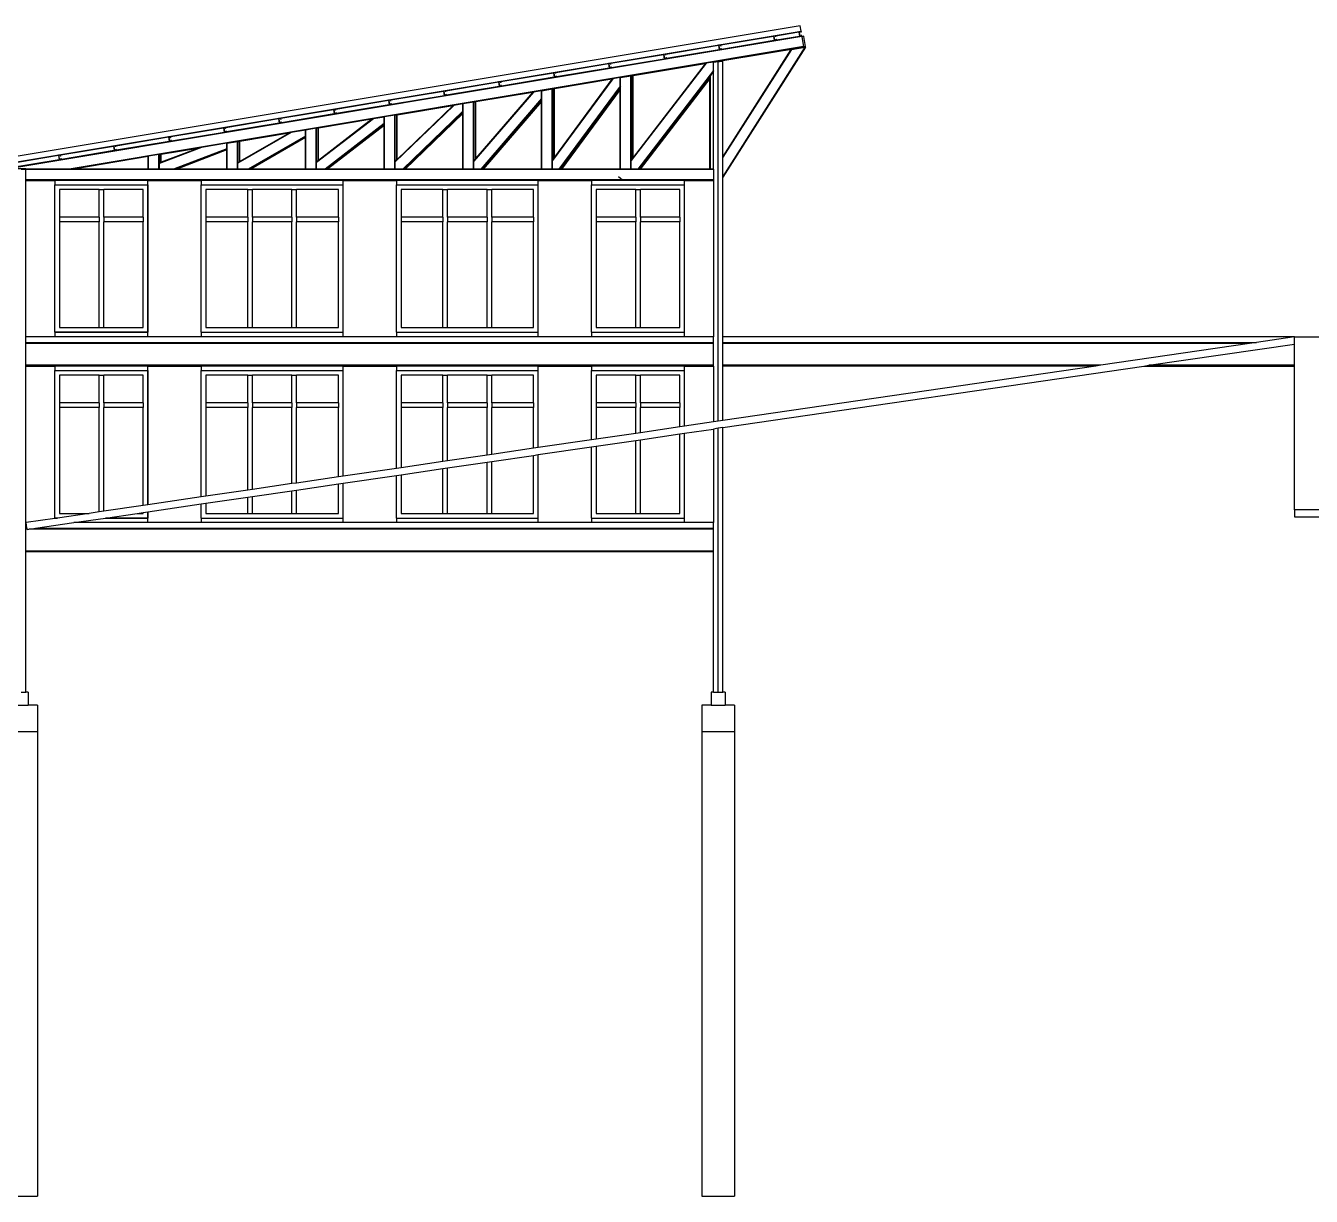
# Model space of a CAD drawing. Extents: x -44.9 to 40.7, y -13.4 to 11.8.
# Drawn here: x -24.52 to 3.14, y -13.37 to 11.82 of the extents above; entities that cross this region are included whole.
import ezdxf

# ---------------------------------------------------------------- set-up
doc = ezdxf.new("R2010")
doc.units = 0
doc.layers.get('0').update_dxf_attribs({"linetype": 'CONTINUOUS'})
doc.layers.add('SECTIONCUTEDGES', color=7, linetype='CONTINUOUS')

msp = doc.modelspace()

# ---------------------------------------------------------------- linework, layer by layer
for p, q in [((-7.857, 11.822), (-25.079, 8.951)), ((-25.059, 8.833), (-7.837, 11.703)), ((-8.38, 11.607), (-7.885, 11.689)), ((-7.836, 11.697), (-7.885, 11.689)), ((-7.885, 11.689), (-7.869, 11.591)), ((-7.84, 11.692), (-7.88, 11.685)), ((-7.88, 11.685), (-7.865, 11.596)), ((-7.837, 11.703), (-7.857, 11.822)), ((-7.837, 11.672), (-7.84, 11.692)), ((-7.837, 11.703), (-7.836, 11.697)), ((-7.832, 11.673), (-7.837, 11.672)), ((-7.832, 11.673), (-7.836, 11.697)), ((-7.829, 11.623), (-7.824, 11.624)), ((-7.825, 11.603), (-7.829, 11.623)), ((-7.82, 11.599), (-7.824, 11.624)), ((-7.818, 11.589), (-24.925, 8.738)), ((-7.782, 11.372), (-23.584, 8.738)), ((-10.748, 11.212), (-9.613, 11.401)), ((-9.564, 11.409), (-9.613, 11.401)), ((-9.613, 11.401), (-9.597, 11.303)), ((-9.568, 11.404), (-9.608, 11.397)), ((-9.608, 11.397), (-9.593, 11.308)), ((-9.565, 11.384), (-9.568, 11.404)), ((-9.56, 11.385), (-9.565, 11.384)), ((-9.564, 11.409), (-8.43, 11.599)), ((-9.56, 11.385), (-9.564, 11.409)), ((-8.413, 11.5), (-9.548, 11.311)), ((-7.78, 11.362), (-9.519, 11.072)), ((-7.74, 11.362), (-9.518, 11.066)), ((-7.74, 11.362), (-9.518, 8.561)), ((-7.753, 11.36), (-9.518, 8.579)), ((-8.38, 11.607), (-8.43, 11.599)), ((-8.43, 11.599), (-8.413, 11.5)), ((-8.385, 11.601), (-8.424, 11.594)), ((-8.424, 11.594), (-8.409, 11.506)), ((-8.413, 11.5), (-8.364, 11.508)), ((-8.409, 11.506), (-8.37, 11.512)), ((-8.381, 11.581), (-8.385, 11.601)), ((-8.376, 11.582), (-8.381, 11.581)), ((-8.376, 11.582), (-8.38, 11.607)), ((-8.373, 11.532), (-8.368, 11.533)), ((-8.37, 11.512), (-8.373, 11.532)), ((-8.364, 11.508), (-8.368, 11.533)), ((-7.869, 11.591), (-8.364, 11.508)), ((-8.045, 11.311), (-7.753, 11.36)), ((-7.869, 11.591), (-7.82, 11.599)), ((-7.865, 11.596), (-7.825, 11.603)), ((-7.819, 11.592), (-7.82, 11.599)), ((-7.78, 11.599), (-7.819, 11.592)), ((-7.819, 11.592), (-7.818, 11.589)), ((-7.818, 11.589), (-7.817, 11.583)), ((-7.778, 11.589), (-7.817, 11.583)), ((-7.817, 11.583), (-7.782, 11.372)), ((-7.781, 11.365), (-7.782, 11.372)), ((-7.742, 11.372), (-7.781, 11.365)), ((-7.78, 11.362), (-7.781, 11.365)), ((-7.778, 11.589), (-7.78, 11.599)), ((-7.742, 11.372), (-7.778, 11.589)), ((-7.753, 11.36), (-7.74, 11.362)), ((-7.74, 11.362), (-7.742, 11.372)), ((-7.74, 11.362), (-7.74, 11.362)), ((-7.74, 11.362), (-7.74, 11.362)), ((-7.74, 11.362), (-7.74, 11.362)), ((-7.74, 11.362), (-7.74, 11.362)), ((-7.74, 11.362), (-7.74, 11.362)), ((-7.74, 11.362), (-7.74, 11.362)), ((-7.74, 11.362), (-7.74, 11.362)), ((-7.74, 11.362), (-7.74, 11.362)), ((-7.74, 11.362), (-7.74, 11.362)), ((-7.74, 11.362), (-7.74, 11.362)), ((-7.74, 11.362), (-7.74, 11.362)), ((-7.74, 11.362), (-7.74, 11.362)), ((-11.931, 11.015), (-10.797, 11.204)), ((-10.781, 11.105), (-11.915, 10.916)), ((-10.748, 11.212), (-10.797, 11.204)), ((-10.797, 11.204), (-10.781, 11.105)), ((-10.752, 11.206), (-10.791, 11.2)), ((-10.791, 11.2), (-10.777, 11.111)), ((-10.781, 11.105), (-10.731, 11.114)), ((-10.777, 11.111), (-10.737, 11.118)), ((-10.749, 11.187), (-10.752, 11.206)), ((-10.744, 11.188), (-10.749, 11.187)), ((-10.744, 11.188), (-10.748, 11.212)), ((-10.74, 11.137), (-10.735, 11.138)), ((-10.737, 11.118), (-10.74, 11.137)), ((-10.731, 11.114), (-10.735, 11.138)), ((-9.597, 11.303), (-10.731, 11.114)), ((-9.719, 11.039), (-9.519, 11.072)), ((-9.597, 11.303), (-9.548, 11.311)), ((-9.593, 11.308), (-9.553, 11.315)), ((-9.557, 11.335), (-9.552, 11.336)), ((-9.553, 11.315), (-9.557, 11.335)), ((-9.548, 11.311), (-9.552, 11.336)), ((-9.518, 11.066), (-9.519, 11.072)), ((-8.045, 11.311), (-9.518, 8.99)), ((-8.058, 11.309), (-9.518, 9.009)), ((-9.518, 11.062), (-9.518, 11.066)), ((-8.058, 11.309), (-8.045, 11.311)), ((-14.299, 10.62), (-13.164, 10.809)), ((-13.115, 10.818), (-13.164, 10.809)), ((-13.164, 10.809), (-13.148, 10.711)), ((-13.119, 10.812), (-13.159, 10.805)), ((-13.159, 10.805), (-13.144, 10.717)), ((-13.116, 10.792), (-13.119, 10.812)), ((-13.111, 10.793), (-13.116, 10.792)), ((-13.115, 10.818), (-11.981, 11.007)), ((-13.111, 10.793), (-13.115, 10.818)), ((-11.964, 10.908), (-13.099, 10.719)), ((-11.931, 11.015), (-11.981, 11.007)), ((-11.981, 11.007), (-11.964, 10.908)), ((-11.936, 11.009), (-11.975, 11.003)), ((-11.975, 11.003), (-11.96, 10.914)), ((-11.964, 10.908), (-11.915, 10.916)), ((-11.96, 10.914), (-11.921, 10.92)), ((-11.932, 10.989), (-11.936, 11.009)), ((-11.927, 10.99), (-11.932, 10.989)), ((-11.927, 10.99), (-11.931, 11.015)), ((-11.924, 10.94), (-11.919, 10.941)), ((-11.921, 10.92), (-11.924, 10.94)), ((-11.915, 10.916), (-11.919, 10.941)), ((-9.879, 11.012), (-11.49, 8.919)), ((-9.893, 11.01), (-11.49, 10.744)), ((-9.899, 11.002), (-11.45, 8.987)), ((-9.899, 11.002), (-11.45, 10.744)), ((-9.718, 10.86), (-11.351, 8.738)), ((-9.893, 11.01), (-9.899, 11.002)), ((-9.879, 11.012), (-9.893, 11.01)), ((-9.719, 11.039), (-9.879, 11.012)), ((-9.718, 10.844), (-9.788, 10.753)), ((-9.718, 11.029), (-9.719, 11.039)), ((-9.618, 11.046), (-9.718, 11.029)), ((-9.718, 10.86), (-9.718, 11.029)), ((-9.718, 10.844), (-9.718, 10.86)), ((-9.718, 8.738), (-9.718, 10.844)), ((-9.618, 11.046), (-9.558, 11.056)), ((-9.618, 3.309), (-9.618, 11.046)), ((-9.558, 11.056), (-9.518, 11.062)), ((-9.558, 11.056), (-9.558, 11.056)), ((-9.518, 9.009), (-9.518, 11.062)), ((-9.518, 11.062), (-9.518, 11.062)), ((-15.482, 10.423), (-14.348, 10.612)), ((-14.332, 10.514), (-15.466, 10.324)), ((-14.299, 10.62), (-14.348, 10.612)), ((-14.348, 10.612), (-14.332, 10.514)), ((-14.303, 10.615), (-14.342, 10.608)), ((-14.342, 10.608), (-14.328, 10.519)), ((-14.332, 10.514), (-14.282, 10.522)), ((-14.328, 10.519), (-14.288, 10.526)), ((-14.3, 10.595), (-14.303, 10.615)), ((-14.295, 10.596), (-14.3, 10.595)), ((-14.295, 10.596), (-14.299, 10.62)), ((-14.291, 10.546), (-14.286, 10.546)), ((-14.288, 10.526), (-14.291, 10.546)), ((-14.282, 10.522), (-14.286, 10.546)), ((-13.148, 10.711), (-14.282, 10.522)), ((-11.887, 10.678), (-13.183, 8.923)), ((-11.901, 10.675), (-13.183, 10.462)), ((-13.148, 10.711), (-13.099, 10.719)), ((-13.144, 10.717), (-13.104, 10.723)), ((-11.906, 10.668), (-13.143, 8.994)), ((-11.906, 10.668), (-13.143, 10.462)), ((-13.108, 10.743), (-13.103, 10.744)), ((-13.104, 10.723), (-13.108, 10.743)), ((-13.099, 10.719), (-13.103, 10.744)), ((-11.73, 10.518), (-13.046, 8.738)), ((-11.901, 10.675), (-11.906, 10.668)), ((-11.887, 10.678), (-11.901, 10.675)), ((-11.73, 10.704), (-11.887, 10.678)), ((-11.73, 10.704), (-11.721, 10.705)), ((-11.73, 10.518), (-11.73, 10.704)), ((-11.73, 10.518), (-11.723, 10.512)), ((-11.73, 10.502), (-11.73, 10.518)), ((-11.723, 10.512), (-11.73, 10.502)), ((-11.721, 10.705), (-11.5, 10.742)), ((-11.721, 8.738), (-11.721, 10.705)), ((-11.5, 10.742), (-11.49, 10.744)), ((-11.5, 8.738), (-11.5, 10.742)), ((-11.49, 10.737), (-11.49, 10.744)), ((-11.49, 10.737), (-11.46, 10.742)), ((-11.49, 8.935), (-11.49, 10.737)), ((-11.46, 10.742), (-11.45, 10.744)), ((-11.46, 8.974), (-11.46, 10.742)), ((-11.45, 8.987), (-11.45, 10.744)), ((-9.798, 10.74), (-11.339, 8.738)), ((-9.798, 10.704), (-11.311, 8.738)), ((-9.798, 10.688), (-11.299, 8.738)), ((-9.788, 10.753), (-9.798, 10.74)), ((-9.798, 10.704), (-9.798, 10.74)), ((-9.798, 10.688), (-9.798, 10.704)), ((-9.798, 8.738), (-9.798, 10.688)), ((-9.788, 8.738), (-9.788, 10.753)), ((-16.666, 10.226), (-15.532, 10.415)), ((-15.515, 10.316), (-16.65, 10.127)), ((-15.482, 10.423), (-15.532, 10.415)), ((-15.532, 10.415), (-15.515, 10.316)), ((-15.487, 10.417), (-15.526, 10.411)), ((-15.526, 10.411), (-15.511, 10.322)), ((-15.515, 10.316), (-15.466, 10.324)), ((-15.511, 10.322), (-15.472, 10.329)), ((-15.483, 10.398), (-15.487, 10.417)), ((-15.478, 10.398), (-15.483, 10.398)), ((-15.478, 10.398), (-15.482, 10.423)), ((-15.475, 10.348), (-15.47, 10.349)), ((-15.472, 10.329), (-15.475, 10.348)), ((-15.466, 10.324), (-15.47, 10.349)), ((-13.593, 10.393), (-14.875, 8.907)), ((-13.608, 10.391), (-14.875, 10.18)), ((-13.615, 10.383), (-14.835, 8.968)), ((-13.615, 10.383), (-14.835, 10.18)), ((-13.423, 10.253), (-14.73, 8.738)), ((-13.423, 10.238), (-14.717, 8.738)), ((-13.608, 10.391), (-13.615, 10.383)), ((-13.593, 10.393), (-13.608, 10.391)), ((-13.423, 10.422), (-13.593, 10.393)), ((-13.423, 10.422), (-13.413, 10.423)), ((-13.423, 10.253), (-13.423, 10.422)), ((-13.423, 10.238), (-13.423, 10.253)), ((-13.423, 10.207), (-13.423, 10.238)), ((-13.413, 10.423), (-13.193, 10.46)), ((-13.413, 8.738), (-13.413, 10.423)), ((-13.193, 10.46), (-13.183, 10.462)), ((-13.193, 8.738), (-13.193, 10.46)), ((-13.183, 10.455), (-13.183, 10.462)), ((-13.183, 10.455), (-13.153, 10.46)), ((-13.183, 8.94), (-13.183, 10.455)), ((-13.153, 10.46), (-13.143, 10.462)), ((-13.153, 8.981), (-13.153, 10.46)), ((-13.143, 8.994), (-13.143, 10.462)), ((-11.73, 10.502), (-13.034, 8.738)), ((-11.73, 10.464), (-13.006, 8.738)), ((-11.73, 10.448), (-12.994, 8.738)), ((-11.73, 10.464), (-11.73, 10.502)), ((-11.73, 10.448), (-11.73, 10.464)), ((-11.73, 8.738), (-11.73, 10.448)), ((-19.033, 9.831), (-17.899, 10.02)), ((-17.85, 10.029), (-17.899, 10.02)), ((-17.899, 10.02), (-17.883, 9.922)), ((-17.854, 10.023), (-17.893, 10.016)), ((-17.893, 10.016), (-17.879, 9.927)), ((-17.851, 10.003), (-17.854, 10.023)), ((-17.846, 10.004), (-17.851, 10.003)), ((-17.85, 10.029), (-16.715, 10.218)), ((-17.846, 10.004), (-17.85, 10.029)), ((-16.699, 10.119), (-17.833, 9.93)), ((-16.666, 10.226), (-16.715, 10.218)), ((-16.715, 10.218), (-16.699, 10.119)), ((-16.67, 10.22), (-16.71, 10.213)), ((-16.71, 10.213), (-16.695, 10.125)), ((-16.699, 10.119), (-16.65, 10.127)), ((-16.695, 10.125), (-16.655, 10.131)), ((-16.667, 10.2), (-16.67, 10.22)), ((-16.662, 10.201), (-16.667, 10.2)), ((-16.662, 10.201), (-16.666, 10.226)), ((-16.659, 10.151), (-16.654, 10.152)), ((-16.655, 10.131), (-16.659, 10.151)), ((-16.65, 10.127), (-16.654, 10.152)), ((-15.307, 10.108), (-16.568, 8.891)), ((-15.324, 10.105), (-16.568, 9.897)), ((-15.333, 10.097), (-16.528, 8.943)), ((-15.333, 10.097), (-16.528, 9.897)), ((-15.115, 9.986), (-16.409, 8.738)), ((-15.115, 9.973), (-16.395, 8.738)), ((-15.324, 10.105), (-15.333, 10.097)), ((-15.307, 10.108), (-15.324, 10.105)), ((-15.115, 10.14), (-15.307, 10.108)), ((-15.106, 10.141), (-15.115, 10.14)), ((-15.115, 9.986), (-15.115, 10.14)), ((-15.115, 9.973), (-15.115, 9.986)), ((-15.115, 9.948), (-15.115, 9.973)), ((-14.885, 10.178), (-15.106, 10.141)), ((-15.106, 8.738), (-15.106, 10.141)), ((-14.875, 10.18), (-14.885, 10.178)), ((-14.885, 8.738), (-14.885, 10.178)), ((-14.875, 10.173), (-14.875, 10.18)), ((-14.845, 10.178), (-14.875, 10.173)), ((-14.875, 8.922), (-14.875, 10.173)), ((-14.835, 10.18), (-14.845, 10.178)), ((-14.845, 8.957), (-14.845, 10.178)), ((-14.835, 8.968), (-14.835, 10.18)), ((-13.423, 10.207), (-14.69, 8.738)), ((-13.423, 10.192), (-14.677, 8.738)), ((-13.423, 10.192), (-13.423, 10.207)), ((-13.423, 8.738), (-13.423, 10.192)), ((-20.217, 9.634), (-19.083, 9.823)), ((-19.066, 9.724), (-20.201, 9.535)), ((-19.033, 9.831), (-19.083, 9.823)), ((-19.083, 9.823), (-19.066, 9.724)), ((-19.038, 9.826), (-19.077, 9.819)), ((-19.077, 9.819), (-19.062, 9.73)), ((-19.066, 9.724), (-19.017, 9.733)), ((-19.062, 9.73), (-19.023, 9.737)), ((-19.034, 9.806), (-19.038, 9.826)), ((-19.029, 9.807), (-19.034, 9.806)), ((-19.029, 9.807), (-19.033, 9.831)), ((-19.026, 9.756), (-19.021, 9.757)), ((-19.023, 9.737), (-19.026, 9.756)), ((-19.017, 9.733), (-19.021, 9.757)), ((-17.883, 9.922), (-19.017, 9.733)), ((-17.038, 9.819), (-18.26, 8.877)), ((-17.059, 9.816), (-18.26, 9.615)), ((-17.07, 9.807), (-18.22, 8.92)), ((-17.07, 9.807), (-18.22, 9.615)), ((-16.808, 9.718), (-18.08, 8.738)), ((-16.808, 9.706), (-18.064, 8.738)), ((-16.808, 9.688), (-18.04, 8.738)), ((-17.883, 9.922), (-17.833, 9.93)), ((-17.879, 9.927), (-17.839, 9.934)), ((-17.842, 9.954), (-17.837, 9.955)), ((-17.839, 9.934), (-17.842, 9.954)), ((-17.833, 9.93), (-17.837, 9.955)), ((-17.059, 9.816), (-17.07, 9.807)), ((-17.038, 9.819), (-17.059, 9.816)), ((-16.808, 9.857), (-17.038, 9.819)), ((-16.798, 9.859), (-16.808, 9.857)), ((-16.808, 9.718), (-16.808, 9.857)), ((-16.808, 9.706), (-16.808, 9.718)), ((-16.808, 9.688), (-16.808, 9.706)), ((-16.808, 9.675), (-16.808, 9.688)), ((-16.578, 9.896), (-16.798, 9.859)), ((-16.798, 8.738), (-16.798, 9.859)), ((-16.568, 9.897), (-16.578, 9.896)), ((-16.578, 8.738), (-16.578, 9.896)), ((-16.568, 9.891), (-16.568, 9.897)), ((-16.538, 9.896), (-16.568, 9.891)), ((-16.568, 8.905), (-16.568, 9.891)), ((-16.528, 9.897), (-16.538, 9.896)), ((-16.538, 8.934), (-16.538, 9.896)), ((-16.528, 8.943), (-16.528, 9.897)), ((-15.115, 9.948), (-16.369, 8.738)), ((-15.115, 9.934), (-16.355, 8.738)), ((-15.115, 9.934), (-15.115, 9.948)), ((-15.115, 8.738), (-15.115, 9.934)), ((-22.584, 9.239), (-21.45, 9.428)), ((-21.401, 9.437), (-21.45, 9.428)), ((-21.45, 9.428), (-21.434, 9.33)), ((-21.405, 9.431), (-21.444, 9.424)), ((-21.444, 9.424), (-21.43, 9.336)), ((-21.402, 9.411), (-21.405, 9.431)), ((-21.397, 9.412), (-21.402, 9.411)), ((-21.401, 9.437), (-20.266, 9.626)), ((-21.397, 9.412), (-21.401, 9.437)), ((-20.25, 9.527), (-21.384, 9.338)), ((-20.217, 9.634), (-20.266, 9.626)), ((-20.266, 9.626), (-20.25, 9.527)), ((-20.221, 9.628), (-20.261, 9.622)), ((-20.261, 9.622), (-20.246, 9.533)), ((-20.25, 9.527), (-20.201, 9.535)), ((-20.246, 9.533), (-20.206, 9.539)), ((-20.218, 9.609), (-20.221, 9.628)), ((-20.213, 9.609), (-20.218, 9.609)), ((-20.213, 9.609), (-20.217, 9.634)), ((-20.21, 9.559), (-20.205, 9.56)), ((-20.206, 9.539), (-20.21, 9.559)), ((-20.201, 9.535), (-20.205, 9.56)), ((-18.811, 9.524), (-19.953, 8.865)), ((-18.838, 9.519), (-19.953, 9.333)), ((-18.855, 9.51), (-19.913, 8.9)), ((-18.855, 9.51), (-19.913, 9.333)), ((-18.5, 9.448), (-19.732, 8.738)), ((-18.5, 9.437), (-19.713, 8.738)), ((-18.5, 9.425), (-19.692, 8.738)), ((-18.5, 9.414), (-19.673, 8.738)), ((-18.838, 9.519), (-18.855, 9.51)), ((-18.811, 9.524), (-18.838, 9.519)), ((-18.5, 9.575), (-18.811, 9.524)), ((-18.491, 9.577), (-18.5, 9.575)), ((-18.5, 9.448), (-18.5, 9.575)), ((-18.5, 9.437), (-18.5, 9.448)), ((-18.5, 9.425), (-18.5, 9.437)), ((-18.5, 9.414), (-18.5, 9.425)), ((-18.5, 8.738), (-18.5, 9.414)), ((-18.27, 9.614), (-18.491, 9.577)), ((-18.491, 8.738), (-18.491, 9.577)), ((-18.26, 9.615), (-18.27, 9.614)), ((-18.27, 8.738), (-18.27, 9.614)), ((-18.26, 9.609), (-18.26, 9.615)), ((-18.23, 9.614), (-18.26, 9.609)), ((-18.26, 8.89), (-18.26, 9.609)), ((-18.22, 9.615), (-18.23, 9.614)), ((-18.23, 8.913), (-18.23, 9.614)), ((-18.22, 8.92), (-18.22, 9.615)), ((-16.808, 9.675), (-18.024, 8.738)), ((-16.808, 8.738), (-16.808, 9.675)), ((-23.768, 9.042), (-22.634, 9.231)), ((-22.617, 9.133), (-23.752, 8.944)), ((-22.584, 9.239), (-22.634, 9.231)), ((-22.634, 9.231), (-22.617, 9.133)), ((-22.589, 9.234), (-22.628, 9.227)), ((-22.628, 9.227), (-22.613, 9.138)), ((-22.617, 9.133), (-22.568, 9.141)), ((-22.613, 9.138), (-22.574, 9.145)), ((-22.585, 9.214), (-22.589, 9.234)), ((-22.58, 9.215), (-22.585, 9.214)), ((-22.58, 9.215), (-22.584, 9.239)), ((-22.577, 9.165), (-22.572, 9.165)), ((-22.574, 9.145), (-22.577, 9.165)), ((-22.568, 9.141), (-22.572, 9.165)), ((-21.434, 9.33), (-22.568, 9.141)), ((-20.74, 9.202), (-21.645, 8.856)), ((-20.789, 9.194), (-21.645, 9.051)), ((-20.82, 9.182), (-21.605, 8.882)), ((-20.82, 9.182), (-21.605, 9.051)), ((-21.434, 9.33), (-21.384, 9.338)), ((-21.43, 9.336), (-21.39, 9.342)), ((-21.393, 9.362), (-21.388, 9.363)), ((-21.39, 9.342), (-21.393, 9.362)), ((-21.384, 9.338), (-21.388, 9.363)), ((-20.193, 9.175), (-21.337, 8.738)), ((-20.193, 9.165), (-21.309, 8.738)), ((-20.193, 9.16), (-21.297, 8.738)), ((-20.193, 9.15), (-21.269, 8.738)), ((-20.789, 9.194), (-20.82, 9.182)), ((-20.74, 9.202), (-20.789, 9.194)), ((-20.193, 9.293), (-20.74, 9.202)), ((-20.183, 9.295), (-20.193, 9.293)), ((-20.193, 9.175), (-20.193, 9.293)), ((-20.193, 9.165), (-20.193, 9.175)), ((-20.193, 9.16), (-20.193, 9.165)), ((-20.193, 9.15), (-20.193, 9.16)), ((-20.193, 8.738), (-20.193, 9.15)), ((-20.183, 9.295), (-19.963, 9.332)), ((-20.183, 8.738), (-20.183, 9.295)), ((-19.963, 9.332), (-19.953, 9.333)), ((-19.963, 8.738), (-19.963, 9.332)), ((-19.953, 9.327), (-19.953, 9.333)), ((-19.953, 9.327), (-19.923, 9.332)), ((-19.953, 8.877), (-19.953, 9.327)), ((-19.923, 9.332), (-19.913, 9.333)), ((-19.923, 8.894), (-19.923, 9.332)), ((-19.913, 8.9), (-19.913, 9.333)), ((-24.952, 8.845), (-23.817, 9.034)), ((-23.801, 8.935), (-24.935, 8.746)), ((-23.768, 9.042), (-23.817, 9.034)), ((-23.817, 9.034), (-23.801, 8.935)), ((-23.772, 9.036), (-23.812, 9.03)), ((-23.812, 9.03), (-23.797, 8.941)), ((-23.801, 8.935), (-23.752, 8.944)), ((-23.797, 8.941), (-23.757, 8.948)), ((-23.769, 9.017), (-23.772, 9.036)), ((-23.764, 9.017), (-23.769, 9.017)), ((-23.764, 9.017), (-23.768, 9.042)), ((-23.761, 8.967), (-23.756, 8.968)), ((-23.757, 8.948), (-23.761, 8.967)), ((-23.752, 8.944), (-23.756, 8.968)), ((-21.885, 9.011), (-23.525, 8.738)), ((-21.885, 9.005), (-23.485, 8.738)), ((-21.876, 9.013), (-21.885, 9.011)), ((-21.885, 9.005), (-21.885, 9.011)), ((-21.885, 8.738), (-21.885, 9.005)), ((-21.655, 9.05), (-21.876, 9.013)), ((-21.876, 8.738), (-21.876, 9.013)), ((-21.645, 9.051), (-21.655, 9.05)), ((-21.655, 8.738), (-21.655, 9.05)), ((-21.645, 9.045), (-21.645, 9.051)), ((-21.615, 9.05), (-21.645, 9.045)), ((-21.645, 8.866), (-21.645, 9.045)), ((-21.615, 8.878), (-21.645, 8.866)), ((-21.645, 8.866), (-21.645, 8.856)), ((-21.645, 8.738), (-21.645, 8.856)), ((-21.605, 9.051), (-21.615, 9.05)), ((-21.615, 8.878), (-21.615, 9.05)), ((-21.605, 8.882), (-21.615, 8.878)), ((-21.605, 8.882), (-21.605, 9.051)), ((-19.923, 8.894), (-19.953, 8.877)), ((-19.953, 8.877), (-19.953, 8.865)), ((-19.953, 8.738), (-19.953, 8.865)), ((-19.913, 8.9), (-19.923, 8.894)), ((-18.23, 8.913), (-18.26, 8.89)), ((-18.26, 8.89), (-18.26, 8.877)), ((-18.26, 8.738), (-18.26, 8.877)), ((-18.22, 8.92), (-18.23, 8.913)), ((-16.538, 8.934), (-16.568, 8.905)), ((-16.568, 8.905), (-16.568, 8.891)), ((-16.568, 8.738), (-16.568, 8.891)), ((-16.528, 8.943), (-16.538, 8.934)), ((-14.845, 8.957), (-14.875, 8.922)), ((-14.875, 8.922), (-14.875, 8.907)), ((-14.875, 8.738), (-14.875, 8.907)), ((-14.835, 8.968), (-14.845, 8.957)), ((-13.153, 8.981), (-13.183, 8.94)), ((-13.183, 8.94), (-13.183, 8.923)), ((-13.183, 8.738), (-13.183, 8.923)), ((-13.143, 8.994), (-13.153, 8.981)), ((-11.46, 8.974), (-11.49, 8.935)), ((-11.49, 8.935), (-11.49, 8.919)), ((-11.49, 8.738), (-11.49, 8.919)), ((-11.45, 8.987), (-11.46, 8.974)), ((-9.518, 8.99), (-9.518, 9.009)), ((-9.518, 8.579), (-9.518, 8.99)), ((-24.718, 8.748), (-24.518, 8.748)), ((-24.618, 8.738), (-24.518, 8.738)), ((-24.518, 8.738), (-24.518, 8.748)), ((-23.584, 8.738), (-24.518, 8.738)), ((-24.518, 8.728), (-24.518, 8.738)), ((-9.718, 8.728), (-24.518, 8.728)), ((-24.518, 8.508), (-24.518, 8.728)), ((-23.525, 8.738), (-23.584, 8.738)), ((-23.485, 8.738), (-23.525, 8.738)), ((-21.885, 8.738), (-23.485, 8.738)), ((-21.876, 8.738), (-21.885, 8.738)), ((-21.655, 8.738), (-21.876, 8.738)), ((-21.645, 8.738), (-21.655, 8.738)), ((-21.337, 8.738), (-21.645, 8.738)), ((-21.337, 8.738), (-21.309, 8.738)), ((-21.297, 8.738), (-21.309, 8.738)), ((-21.269, 8.738), (-21.297, 8.738)), ((-20.193, 8.738), (-21.269, 8.738)), ((-20.183, 8.738), (-20.193, 8.738)), ((-19.963, 8.738), (-20.183, 8.738)), ((-19.953, 8.738), (-19.963, 8.738)), ((-19.732, 8.738), (-19.953, 8.738)), ((-19.732, 8.738), (-19.713, 8.738)), ((-19.692, 8.738), (-19.713, 8.738)), ((-19.673, 8.738), (-19.692, 8.738)), ((-18.5, 8.738), (-19.673, 8.738)), ((-18.491, 8.738), (-18.5, 8.738)), ((-18.27, 8.738), (-18.491, 8.738)), ((-18.26, 8.738), (-18.27, 8.738)), ((-18.08, 8.738), (-18.26, 8.738)), ((-18.08, 8.738), (-18.064, 8.738)), ((-18.04, 8.738), (-18.064, 8.738)), ((-18.024, 8.738), (-18.04, 8.738)), ((-16.808, 8.738), (-18.024, 8.738)), ((-16.798, 8.738), (-16.808, 8.738)), ((-16.578, 8.738), (-16.798, 8.738)), ((-16.568, 8.738), (-16.578, 8.738)), ((-16.409, 8.738), (-16.568, 8.738)), ((-16.409, 8.738), (-16.395, 8.738)), ((-16.369, 8.738), (-16.395, 8.738)), ((-16.355, 8.738), (-16.369, 8.738)), ((-15.115, 8.738), (-16.355, 8.738)), ((-15.106, 8.738), (-15.115, 8.738)), ((-14.885, 8.738), (-15.106, 8.738)), ((-14.875, 8.738), (-14.885, 8.738)), ((-14.73, 8.738), (-14.875, 8.738)), ((-14.73, 8.738), (-14.717, 8.738)), ((-14.69, 8.738), (-14.717, 8.738)), ((-14.677, 8.738), (-14.69, 8.738)), ((-13.423, 8.738), (-14.677, 8.738)), ((-13.413, 8.738), (-13.423, 8.738)), ((-13.193, 8.738), (-13.413, 8.738)), ((-13.183, 8.738), (-13.193, 8.738)), ((-13.046, 8.738), (-13.183, 8.738)), ((-13.046, 8.738), (-13.034, 8.738)), ((-13.006, 8.738), (-13.034, 8.738)), ((-12.994, 8.738), (-13.006, 8.738)), ((-11.73, 8.738), (-12.994, 8.738)), ((-11.766, 8.576), (-11.677, 8.508)), ((-11.721, 8.738), (-11.73, 8.738)), ((-11.5, 8.738), (-11.721, 8.738)), ((-11.49, 8.738), (-11.5, 8.738)), ((-11.351, 8.738), (-11.49, 8.738)), ((-11.351, 8.738), (-11.339, 8.738)), ((-11.311, 8.738), (-11.339, 8.738)), ((-11.299, 8.738), (-11.311, 8.738)), ((-9.798, 8.738), (-11.299, 8.738)), ((-9.788, 8.738), (-9.798, 8.738)), ((-9.718, 8.738), (-9.788, 8.738)), ((-9.718, 8.738), (-9.718, 8.728)), ((-9.718, 8.728), (-9.718, 8.508)), ((-9.518, 8.561), (-9.518, 8.579)), ((-9.718, 8.508), (-24.518, 8.508)), ((-24.518, 8.498), (-24.518, 8.508)), ((-24.518, 8.498), (-9.718, 8.498)), ((-24.518, 8.494), (-24.518, 8.498)), ((-24.518, 5.124), (-24.518, 8.494)), ((-24.518, 8.494), (-23.893, 8.494)), ((-23.893, 8.494), (-23.893, 8.398)), ((-23.893, 5.224), (-23.893, 8.398)), ((-23.893, 8.398), (-21.893, 8.398)), ((-23.893, 8.398), (-21.893, 8.398)), ((-23.893, 5.224), (-23.893, 8.398)), ((-21.893, 8.494), (-20.743, 8.494)), ((-21.893, 8.398), (-21.893, 8.494)), ((-21.893, 5.224), (-21.893, 8.398)), ((-21.893, 8.398), (-21.893, 5.224)), ((-20.743, 8.494), (-20.743, 8.398)), ((-20.743, 8.398), (-17.693, 8.398)), ((-20.743, 5.224), (-20.743, 8.398)), ((-17.693, 8.494), (-16.543, 8.494)), ((-17.693, 8.398), (-17.693, 8.494)), ((-17.693, 5.224), (-17.693, 8.398)), ((-16.543, 8.494), (-16.543, 8.398)), ((-16.543, 5.224), (-16.543, 8.398)), ((-16.543, 8.398), (-13.493, 8.398)), ((-13.493, 8.494), (-12.343, 8.494)), ((-13.493, 8.398), (-13.493, 8.494)), ((-13.493, 5.224), (-13.493, 8.398)), ((-12.343, 8.494), (-12.343, 8.398)), ((-12.343, 5.224), (-12.343, 8.398)), ((-12.343, 8.398), (-10.343, 8.398)), ((-10.343, 8.494), (-9.718, 8.494)), ((-10.343, 8.398), (-10.343, 8.494)), ((-10.343, 5.224), (-10.343, 8.398)), ((-9.718, 8.508), (-9.718, 8.498)), ((-9.718, 8.498), (-9.718, 8.494)), ((-9.718, 8.494), (-9.718, 5.124)), ((-9.518, 5.124), (-9.518, 8.561)), ((-22.943, 8.298), (-23.793, 8.298)), ((-23.793, 8.298), (-23.793, 7.704)), ((-22.943, 8.298), (-22.843, 8.298)), ((-22.943, 7.704), (-22.943, 8.298)), ((-21.993, 8.298), (-22.843, 8.298)), ((-22.843, 7.704), (-22.843, 8.298)), ((-21.993, 7.704), (-21.993, 8.298)), ((-19.743, 8.298), (-20.643, 8.298)), ((-20.643, 8.298), (-20.643, 7.704)), ((-19.743, 8.298), (-19.643, 8.298)), ((-19.743, 7.704), (-19.743, 8.298)), ((-19.643, 7.704), (-19.643, 8.298)), ((-18.793, 8.298), (-19.643, 8.298)), ((-18.793, 8.298), (-18.693, 8.298)), ((-18.793, 7.704), (-18.793, 8.298)), ((-18.693, 7.704), (-18.693, 8.298)), ((-17.793, 8.298), (-18.693, 8.298)), ((-17.793, 7.704), (-17.793, 8.298)), ((-15.543, 8.298), (-16.443, 8.298)), ((-16.443, 8.298), (-16.443, 7.704)), ((-15.543, 8.298), (-15.443, 8.298)), ((-15.543, 7.704), (-15.543, 8.298)), ((-15.443, 7.704), (-15.443, 8.298)), ((-14.593, 8.298), (-15.443, 8.298)), ((-14.593, 8.298), (-14.493, 8.298)), ((-14.593, 7.704), (-14.593, 8.298)), ((-14.493, 7.704), (-14.493, 8.298)), ((-13.593, 8.298), (-14.493, 8.298)), ((-13.593, 7.704), (-13.593, 8.298)), ((-11.393, 8.298), (-12.243, 8.298)), ((-12.243, 8.298), (-12.243, 7.704)), ((-11.393, 8.298), (-11.293, 8.298)), ((-11.393, 7.704), (-11.393, 8.298)), ((-10.443, 8.298), (-11.293, 8.298)), ((-11.293, 7.704), (-11.293, 8.298)), ((-10.443, 7.704), (-10.443, 8.298)), ((-22.943, 7.704), (-23.793, 7.704)), ((-23.793, 7.704), (-23.793, 7.604)), ((-22.943, 7.604), (-23.793, 7.604)), ((-23.793, 7.604), (-23.793, 5.324)), ((-22.943, 7.704), (-22.943, 7.604)), ((-22.943, 5.324), (-22.943, 7.604)), ((-21.993, 7.704), (-22.843, 7.704)), ((-22.843, 7.704), (-22.843, 7.604)), ((-21.993, 7.604), (-22.843, 7.604)), ((-22.843, 5.324), (-22.843, 7.604)), ((-21.993, 7.704), (-21.993, 7.604)), ((-21.993, 5.324), (-21.993, 7.604)), ((-19.743, 7.704), (-20.643, 7.704)), ((-20.643, 7.704), (-20.643, 7.604)), ((-19.743, 7.604), (-20.643, 7.604)), ((-20.643, 7.604), (-20.643, 5.324)), ((-19.743, 7.704), (-19.743, 7.604)), ((-19.743, 5.324), (-19.743, 7.604)), ((-18.793, 7.704), (-19.643, 7.704)), ((-19.643, 7.704), (-19.643, 7.604)), ((-18.793, 7.604), (-19.643, 7.604)), ((-19.643, 5.324), (-19.643, 7.604)), ((-18.793, 7.704), (-18.793, 7.604)), ((-18.793, 5.324), (-18.793, 7.604)), ((-17.793, 7.704), (-18.693, 7.704)), ((-18.693, 7.704), (-18.693, 7.604)), ((-17.793, 7.604), (-18.693, 7.604)), ((-18.693, 5.324), (-18.693, 7.604)), ((-17.793, 7.704), (-17.793, 7.604)), ((-17.793, 5.324), (-17.793, 7.604)), ((-15.543, 7.704), (-16.443, 7.704)), ((-16.443, 7.704), (-16.443, 7.604)), ((-15.543, 7.604), (-16.443, 7.604)), ((-16.443, 7.604), (-16.443, 5.324)), ((-15.543, 7.704), (-15.543, 7.604)), ((-15.543, 5.324), (-15.543, 7.604)), ((-14.593, 7.704), (-15.443, 7.704)), ((-15.443, 7.704), (-15.443, 7.604)), ((-14.593, 7.604), (-15.443, 7.604)), ((-15.443, 5.324), (-15.443, 7.604)), ((-14.593, 7.704), (-14.593, 7.604)), ((-14.593, 5.324), (-14.593, 7.604)), ((-13.593, 7.704), (-14.493, 7.704)), ((-14.493, 7.704), (-14.493, 7.604)), ((-13.593, 7.604), (-14.493, 7.604)), ((-14.493, 5.324), (-14.493, 7.604)), ((-13.593, 7.704), (-13.593, 7.604)), ((-13.593, 5.324), (-13.593, 7.604)), ((-11.393, 7.704), (-12.243, 7.704)), ((-12.243, 7.704), (-12.243, 7.604)), ((-11.393, 7.604), (-12.243, 7.604)), ((-12.243, 7.604), (-12.243, 5.324)), ((-11.393, 7.704), (-11.393, 7.604)), ((-11.393, 5.324), (-11.393, 7.604)), ((-10.443, 7.704), (-11.293, 7.704)), ((-11.293, 7.704), (-11.293, 7.604)), ((-10.443, 7.604), (-11.293, 7.604)), ((-11.293, 5.324), (-11.293, 7.604)), ((-10.443, 7.704), (-10.443, 7.604)), ((-10.443, 5.324), (-10.443, 7.604)), ((-23.793, 5.324), (-22.943, 5.324)), ((-22.943, 5.324), (-22.843, 5.324)), ((-22.843, 5.324), (-21.993, 5.324)), ((-20.643, 5.324), (-19.743, 5.324)), ((-19.743, 5.324), (-19.643, 5.324)), ((-19.643, 5.324), (-18.793, 5.324)), ((-18.793, 5.324), (-18.693, 5.324)), ((-18.693, 5.324), (-17.793, 5.324)), ((-16.443, 5.324), (-15.543, 5.324)), ((-15.543, 5.324), (-15.443, 5.324)), ((-15.443, 5.324), (-14.593, 5.324)), ((-14.593, 5.324), (-14.493, 5.324)), ((-14.493, 5.324), (-13.593, 5.324)), ((-12.243, 5.324), (-11.393, 5.324)), ((-11.393, 5.324), (-11.293, 5.324)), ((-11.293, 5.324), (-10.443, 5.324)), ((-23.893, 5.124), (-24.518, 5.124)), ((-24.518, 5.004), (-24.518, 5.124)), ((-24.518, 4.998), (-24.518, 5.004)), ((-24.518, 5.004), (-9.718, 5.004)), ((-24.518, 4.982), (-24.518, 4.998)), ((-24.518, 4.998), (-9.718, 4.998)), ((-24.518, 4.514), (-24.518, 4.982)), ((-9.718, 4.982), (-24.518, 4.982)), ((-23.893, 5.224), (-21.893, 5.224)), ((-23.893, 5.224), (-23.893, 5.124)), ((-21.893, 5.224), (-23.893, 5.224)), ((-21.893, 5.124), (-23.893, 5.124)), ((-21.893, 5.124), (-21.893, 5.224)), ((-20.743, 5.124), (-21.893, 5.124)), ((-20.743, 5.224), (-17.693, 5.224)), ((-20.743, 5.224), (-20.743, 5.124)), ((-17.693, 5.124), (-20.743, 5.124)), ((-17.693, 5.124), (-17.693, 5.224)), ((-16.543, 5.124), (-17.693, 5.124)), ((-16.543, 5.224), (-13.493, 5.224)), ((-16.543, 5.224), (-16.543, 5.124)), ((-13.493, 5.124), (-16.543, 5.124)), ((-13.493, 5.124), (-13.493, 5.224)), ((-12.343, 5.124), (-13.493, 5.124)), ((-12.343, 5.224), (-10.343, 5.224)), ((-12.343, 5.224), (-12.343, 5.124)), ((-10.343, 5.124), (-12.343, 5.124)), ((-10.343, 5.124), (-10.343, 5.224)), ((-9.718, 5.124), (-10.343, 5.124)), ((-9.718, 5.004), (-9.718, 5.124)), ((-9.718, 4.998), (-9.718, 5.004)), ((-9.718, 4.982), (-9.718, 4.998)), ((-9.718, 4.514), (-9.718, 4.982)), ((-9.518, 5.004), (-9.518, 5.124)), ((2.782, 5.124), (-9.518, 5.124)), ((-9.518, 5.004), (1.962, 5.004)), ((-9.518, 4.998), (-9.518, 5.004)), ((-9.518, 4.982), (-9.518, 4.998)), ((1.923, 4.998), (-9.518, 4.998)), ((-9.518, 4.514), (-9.518, 4.982)), ((1.814, 4.982), (-9.518, 4.982)), ((1.814, 4.982), (-1.385, 4.514)), ((1.923, 4.998), (1.814, 4.982)), ((1.962, 5.004), (1.923, 4.998)), ((2.782, 5.124), (1.962, 5.004)), ((2.782, 5.124), (5.282, 5.124)), ((2.782, 4.972), (2.782, 5.124)), ((-0.349, 4.514), (2.782, 4.972)), ((2.782, 4.514), (2.782, 4.972)), ((-24.518, 4.498), (-24.518, 4.514)), ((-9.718, 4.514), (-24.518, 4.514)), ((-24.518, 1.128), (-24.518, 4.498)), ((-24.518, 4.498), (-23.893, 4.498)), ((-23.893, 4.498), (-23.893, 4.402)), ((-21.893, 4.498), (-23.893, 4.498)), ((-21.893, 4.498), (-20.743, 4.498)), ((-21.893, 4.402), (-21.893, 4.498)), ((-20.743, 4.498), (-20.743, 4.402)), ((-17.693, 4.498), (-20.743, 4.498)), ((-17.693, 4.498), (-16.543, 4.498)), ((-17.693, 4.402), (-17.693, 4.498)), ((-16.543, 4.498), (-16.543, 4.402)), ((-13.493, 4.498), (-16.543, 4.498)), ((-13.493, 4.498), (-12.343, 4.498)), ((-13.493, 4.402), (-13.493, 4.498)), ((-12.343, 4.498), (-12.343, 4.402)), ((-10.343, 4.498), (-12.343, 4.498)), ((-10.343, 4.498), (-9.718, 4.498)), ((-10.343, 4.402), (-10.343, 4.498)), ((-9.718, 4.498), (-9.718, 4.514)), ((-9.718, 4.498), (-9.718, 3.295)), ((-9.518, 4.498), (-9.518, 4.514)), ((-1.385, 4.514), (-9.518, 4.514)), ((-9.518, 3.324), (-9.518, 4.498)), ((-9.518, 3.172), (-0.458, 4.498)), ((-1.494, 4.498), (-9.518, 3.324)), ((-1.494, 4.498), (-9.518, 4.498)), ((-1.385, 4.514), (-1.494, 4.498)), ((-0.458, 4.498), (-0.349, 4.514)), ((-0.458, 4.498), (2.782, 4.498)), ((2.782, 4.514), (-0.349, 4.514)), ((2.782, 4.498), (2.782, 4.514)), ((2.782, 1.407), (2.782, 4.498)), ((-23.893, 1.228), (-23.893, 4.402)), ((-23.893, 4.402), (-21.893, 4.402)), ((-23.893, 4.402), (-21.893, 4.402)), ((-23.893, 1.228), (-23.893, 4.402)), ((-22.943, 4.302), (-23.793, 4.302)), ((-23.793, 4.302), (-23.793, 3.708)), ((-22.943, 4.302), (-22.843, 4.302)), ((-22.943, 3.708), (-22.943, 4.302)), ((-21.993, 4.302), (-22.843, 4.302)), ((-22.843, 3.708), (-22.843, 4.302)), ((-21.993, 3.708), (-21.993, 4.302)), ((-21.893, 1.513), (-21.893, 4.402)), ((-21.893, 4.402), (-21.893, 1.513)), ((-20.743, 4.402), (-17.693, 4.402)), ((-20.743, 1.681), (-20.743, 4.402)), ((-19.743, 4.302), (-20.643, 4.302)), ((-20.643, 4.302), (-20.643, 3.708)), ((-19.743, 4.302), (-19.643, 4.302)), ((-19.743, 3.708), (-19.743, 4.302)), ((-19.643, 3.708), (-19.643, 4.302)), ((-18.793, 4.302), (-19.643, 4.302)), ((-18.793, 4.302), (-18.693, 4.302)), ((-18.793, 3.708), (-18.793, 4.302)), ((-18.693, 3.708), (-18.693, 4.302)), ((-17.793, 4.302), (-18.693, 4.302)), ((-17.793, 3.708), (-17.793, 4.302)), ((-17.693, 2.128), (-17.693, 4.402)), ((-16.543, 2.296), (-16.543, 4.402)), ((-16.543, 4.402), (-13.493, 4.402)), ((-15.543, 4.302), (-16.443, 4.302)), ((-16.443, 4.302), (-16.443, 3.708)), ((-15.543, 4.302), (-15.443, 4.302)), ((-15.543, 3.708), (-15.543, 4.302)), ((-15.443, 3.708), (-15.443, 4.302)), ((-14.593, 4.302), (-15.443, 4.302)), ((-14.593, 4.302), (-14.493, 4.302)), ((-14.593, 3.708), (-14.593, 4.302)), ((-14.493, 3.708), (-14.493, 4.302)), ((-13.593, 4.302), (-14.493, 4.302)), ((-13.593, 3.708), (-13.593, 4.302)), ((-13.493, 2.742), (-13.493, 4.402)), ((-12.343, 2.91), (-12.343, 4.402)), ((-12.343, 4.402), (-10.343, 4.402)), ((-11.393, 4.302), (-12.243, 4.302)), ((-12.243, 4.302), (-12.243, 3.708)), ((-11.393, 4.302), (-11.293, 4.302)), ((-11.393, 3.708), (-11.393, 4.302)), ((-10.443, 4.302), (-11.293, 4.302)), ((-11.293, 3.708), (-11.293, 4.302)), ((-10.443, 3.708), (-10.443, 4.302)), ((-10.343, 3.203), (-10.343, 4.402)), ((-22.943, 3.708), (-23.793, 3.708)), ((-23.793, 3.708), (-23.793, 3.608)), ((-22.943, 3.608), (-23.793, 3.608)), ((-23.793, 3.608), (-23.793, 1.328)), ((-22.943, 3.708), (-22.943, 3.608)), ((-22.943, 1.359), (-22.943, 3.608)), ((-21.993, 3.708), (-22.843, 3.708)), ((-22.843, 3.708), (-22.843, 3.608)), ((-21.993, 3.608), (-22.843, 3.608)), ((-22.843, 1.374), (-22.843, 3.608)), ((-21.993, 3.708), (-21.993, 3.608)), ((-21.993, 1.498), (-21.993, 3.608)), ((-19.743, 3.708), (-20.643, 3.708)), ((-20.643, 3.708), (-20.643, 3.608)), ((-19.743, 3.608), (-20.643, 3.608)), ((-20.643, 3.608), (-20.643, 1.696)), ((-19.743, 3.708), (-19.743, 3.608)), ((-19.743, 1.828), (-19.743, 3.608)), ((-18.793, 3.708), (-19.643, 3.708)), ((-19.643, 3.708), (-19.643, 3.608)), ((-18.793, 3.608), (-19.643, 3.608)), ((-19.643, 1.842), (-19.643, 3.608)), ((-18.793, 3.708), (-18.793, 3.608)), ((-18.793, 1.967), (-18.793, 3.608)), ((-17.793, 3.708), (-18.693, 3.708)), ((-18.693, 3.708), (-18.693, 3.608)), ((-17.793, 3.608), (-18.693, 3.608)), ((-18.693, 1.981), (-18.693, 3.608)), ((-17.793, 3.708), (-17.793, 3.608)), ((-17.793, 2.113), (-17.793, 3.608)), ((-15.543, 3.708), (-16.443, 3.708)), ((-16.443, 3.708), (-16.443, 3.608)), ((-15.543, 3.608), (-16.443, 3.608)), ((-16.443, 3.608), (-16.443, 2.311)), ((-15.543, 3.708), (-15.543, 3.608)), ((-15.543, 2.442), (-15.543, 3.608)), ((-14.593, 3.708), (-15.443, 3.708)), ((-15.443, 3.708), (-15.443, 3.608)), ((-14.593, 3.608), (-15.443, 3.608)), ((-15.443, 2.457), (-15.443, 3.608)), ((-14.593, 3.708), (-14.593, 3.608)), ((-14.593, 2.581), (-14.593, 3.608)), ((-13.593, 3.708), (-14.493, 3.708)), ((-14.493, 3.708), (-14.493, 3.608)), ((-13.593, 3.608), (-14.493, 3.608)), ((-14.493, 2.596), (-14.493, 3.608)), ((-13.593, 3.708), (-13.593, 3.608)), ((-13.593, 2.728), (-13.593, 3.608)), ((-11.393, 3.708), (-12.243, 3.708)), ((-12.243, 3.708), (-12.243, 3.608)), ((-11.393, 3.608), (-12.243, 3.608)), ((-12.243, 3.608), (-12.243, 2.925)), ((-11.393, 3.708), (-11.393, 3.608)), ((-11.393, 3.049), (-11.393, 3.608)), ((-10.443, 3.708), (-11.293, 3.708)), ((-11.293, 3.708), (-11.293, 3.608)), ((-10.443, 3.608), (-11.293, 3.608)), ((-11.293, 3.064), (-11.293, 3.608)), ((-10.443, 3.708), (-10.443, 3.608)), ((-10.443, 3.189), (-10.443, 3.608)), ((-9.518, 3.324), (-9.618, 3.309)), ((-11.393, 3.049), (-12.243, 2.925)), ((-11.293, 3.064), (-11.393, 3.049)), ((-10.443, 3.189), (-11.293, 3.064)), ((-10.343, 3.203), (-10.443, 3.189)), ((-10.443, 3.037), (-10.343, 3.052)), ((-9.718, 3.295), (-10.343, 3.203)), ((-10.343, 3.052), (-9.718, 3.143)), ((-10.343, 1.228), (-10.343, 3.052)), ((-9.618, 3.309), (-9.718, 3.295)), ((-9.618, 3.158), (-9.718, 3.143)), ((-9.718, 3.143), (-9.718, 1.128)), ((-9.518, 3.172), (-9.618, 3.158)), ((-9.618, -2.517), (-9.618, 3.158)), ((-9.518, -2.517), (-9.518, 3.172)), ((-12.343, 2.91), (-13.493, 2.742)), ((-12.243, 2.925), (-12.343, 2.91)), ((-12.343, 2.759), (-12.243, 2.774)), ((-12.243, 2.774), (-11.393, 2.898)), ((-12.243, 2.774), (-12.243, 1.328)), ((-11.393, 2.898), (-11.293, 2.913)), ((-11.393, 1.328), (-11.393, 2.898)), ((-11.293, 2.913), (-10.443, 3.037)), ((-11.293, 1.328), (-11.293, 2.913)), ((-10.443, 1.328), (-10.443, 3.037)), ((-14.593, 2.581), (-15.443, 2.457)), ((-14.493, 2.596), (-14.593, 2.581)), ((-13.593, 2.728), (-14.493, 2.596)), ((-14.493, 2.444), (-13.593, 2.576)), ((-13.493, 2.742), (-13.593, 2.728)), ((-13.593, 2.576), (-13.493, 2.591)), ((-13.593, 1.328), (-13.593, 2.576)), ((-13.493, 2.591), (-12.343, 2.759)), ((-13.493, 1.228), (-13.493, 2.591)), ((-12.343, 1.228), (-12.343, 2.759)), ((-16.543, 2.296), (-17.693, 2.128)), ((-16.443, 2.311), (-16.543, 2.296)), ((-15.543, 2.442), (-16.443, 2.311)), ((-16.443, 2.159), (-15.543, 2.291)), ((-15.443, 2.457), (-15.543, 2.442)), ((-15.543, 2.291), (-15.443, 2.305)), ((-15.543, 1.328), (-15.543, 2.291)), ((-15.443, 2.305), (-14.593, 2.43)), ((-15.443, 1.328), (-15.443, 2.305)), ((-14.593, 2.43), (-14.493, 2.444)), ((-14.593, 1.328), (-14.593, 2.43)), ((-14.493, 1.328), (-14.493, 2.444)), ((-18.793, 1.967), (-19.643, 1.842)), ((-18.693, 1.981), (-18.793, 1.967)), ((-17.793, 2.113), (-18.693, 1.981)), ((-18.693, 1.83), (-17.793, 1.961)), ((-17.693, 2.128), (-17.793, 2.113)), ((-17.793, 1.961), (-17.693, 1.976)), ((-17.793, 1.328), (-17.793, 1.961)), ((-17.693, 1.976), (-16.543, 2.144)), ((-17.693, 1.228), (-17.693, 1.976)), ((-16.543, 2.144), (-16.443, 2.159)), ((-16.543, 1.228), (-16.543, 2.144)), ((-16.443, 2.159), (-16.443, 1.328)), ((-20.743, 1.681), (-21.893, 1.513)), ((-20.643, 1.696), (-20.743, 1.681)), ((-19.743, 1.828), (-20.643, 1.696)), ((-20.643, 1.544), (-19.743, 1.676)), ((-19.643, 1.842), (-19.743, 1.828)), ((-19.743, 1.676), (-19.643, 1.691)), ((-19.743, 1.328), (-19.743, 1.676)), ((-19.643, 1.691), (-18.793, 1.815)), ((-19.643, 1.328), (-19.643, 1.691)), ((-18.793, 1.815), (-18.693, 1.83)), ((-18.793, 1.328), (-18.793, 1.815)), ((-18.693, 1.328), (-18.693, 1.83)), ((-21.993, 1.498), (-22.843, 1.374)), ((-21.893, 1.513), (-21.993, 1.498)), ((-21.893, 1.361), (-20.743, 1.53)), ((-20.743, 1.53), (-20.643, 1.544)), ((-20.743, 1.228), (-20.743, 1.53)), ((-20.643, 1.544), (-20.643, 1.328)), ((-24.512, 1.128), (-24.518, 1.128)), ((-24.518, 1.008), (-24.518, 1.128)), ((-23.893, 1.22), (-24.512, 1.13)), ((-24.512, 1.128), (-24.512, 1.13)), ((-24.494, 1.008), (-24.512, 1.128)), ((-24.308, 1.008), (-23.488, 1.128)), ((-23.893, 1.228), (-23.84, 1.228)), ((-23.893, 1.228), (-23.893, 1.22)), ((-23.84, 1.228), (-23.893, 1.22)), ((-23.84, 1.228), (-23.893, 1.228)), ((-23.157, 1.328), (-23.84, 1.228)), ((-23.793, 1.328), (-23.157, 1.328)), ((-23.488, 1.128), (-22.804, 1.228)), ((-21.893, 1.128), (-23.488, 1.128)), ((-22.943, 1.359), (-23.157, 1.328)), ((-22.843, 1.374), (-22.943, 1.359)), ((-22.804, 1.228), (-22.121, 1.328)), ((-22.804, 1.228), (-21.893, 1.228)), ((-21.893, 1.228), (-22.804, 1.228)), ((-22.121, 1.328), (-21.993, 1.347)), ((-22.121, 1.328), (-21.993, 1.328)), ((-21.993, 1.347), (-21.893, 1.361)), ((-21.993, 1.328), (-21.993, 1.347)), ((-21.893, 1.228), (-21.893, 1.361)), ((-21.893, 1.361), (-21.893, 1.228)), ((-21.893, 1.128), (-21.893, 1.228)), ((-20.743, 1.128), (-21.893, 1.128)), ((-20.743, 1.228), (-17.693, 1.228)), ((-20.743, 1.228), (-20.743, 1.128)), ((-17.693, 1.128), (-20.743, 1.128)), ((-20.643, 1.328), (-19.743, 1.328)), ((-19.743, 1.328), (-19.643, 1.328)), ((-19.643, 1.328), (-18.793, 1.328)), ((-18.793, 1.328), (-18.693, 1.328)), ((-18.693, 1.328), (-17.793, 1.328)), ((-17.693, 1.128), (-17.693, 1.228)), ((-16.543, 1.128), (-17.693, 1.128)), ((-16.543, 1.228), (-13.493, 1.228)), ((-16.543, 1.228), (-16.543, 1.128)), ((-13.493, 1.128), (-16.543, 1.128)), ((-16.443, 1.328), (-15.543, 1.328)), ((-15.543, 1.328), (-15.443, 1.328)), ((-15.443, 1.328), (-14.593, 1.328)), ((-14.593, 1.328), (-14.493, 1.328)), ((-14.493, 1.328), (-13.593, 1.328)), ((-13.493, 1.128), (-13.493, 1.228)), ((-12.343, 1.128), (-13.493, 1.128)), ((-12.343, 1.228), (-10.343, 1.228)), ((-12.343, 1.228), (-12.343, 1.128)), ((-10.343, 1.128), (-12.343, 1.128)), ((-12.243, 1.328), (-11.393, 1.328)), ((-11.393, 1.328), (-11.293, 1.328)), ((-11.293, 1.328), (-10.443, 1.328)), ((-10.343, 1.128), (-10.343, 1.228)), ((-9.718, 1.128), (-10.343, 1.128)), ((-9.718, 1.008), (-9.718, 1.128)), ((-24.518, 1.002), (-24.518, 1.008)), ((-24.518, 1.008), (-24.494, 1.008)), ((-24.493, 1.002), (-24.518, 1.002)), ((-24.518, 0.986), (-24.518, 1.002)), ((-24.518, 0.518), (-24.518, 0.986)), ((-24.491, 0.986), (-24.518, 0.986)), ((-24.493, 1.002), (-24.494, 1.008)), ((-24.491, 0.986), (-24.493, 1.002)), ((-24.49, 0.981), (-24.491, 0.986)), ((-24.49, 0.981), (-24.456, 0.986)), ((-24.456, 0.986), (-24.347, 1.002)), ((-9.718, 0.986), (-24.456, 0.986)), ((-24.347, 1.002), (-24.308, 1.008)), ((-24.347, 1.002), (-9.718, 1.002)), ((-24.308, 1.008), (-9.718, 1.008)), ((-9.718, 1.002), (-9.718, 1.008)), ((-9.718, 0.986), (-9.718, 1.002)), ((-9.718, 0.518), (-9.718, 0.986)), ((-24.518, 0.502), (-24.518, 0.518)), ((-9.718, 0.518), (-24.518, 0.518)), ((-24.518, -2.517), (-24.518, 0.502)), ((-9.718, 0.502), (-24.518, 0.502)), ((-9.718, 0.502), (-9.718, 0.518)), ((-9.718, -2.517), (-9.718, 0.502)), ((-24.618, -2.517), (-24.518, -2.517)), ((-24.468, -2.517), (-24.518, -2.517)), ((-24.468, -2.517), (-24.468, -2.798)), ((-9.718, -2.517), (-9.768, -2.517)), ((-9.768, -2.517), (-9.768, -2.798)), ((-9.718, -2.517), (-9.618, -2.517)), ((-9.618, -2.517), (-9.518, -2.517)), ((-9.468, -2.517), (-9.518, -2.517)), ((-9.468, -2.517), (-9.468, -2.798)), ((-24.768, -2.798), (-24.468, -2.798)), ((-24.268, -2.798), (-24.468, -2.798)), ((-24.268, -2.798), (-24.268, -3.368)), ((-9.768, -2.798), (-9.968, -2.798)), ((-9.968, -2.798), (-9.968, -3.368)), ((-9.768, -2.798), (-9.468, -2.798)), ((-9.268, -2.798), (-9.468, -2.798)), ((-9.268, -2.798), (-9.268, -3.368)), ((-24.968, -3.368), (-24.268, -3.368)), ((-24.268, -3.368), (-24.268, -13.368)), ((-9.968, -3.368), (-9.268, -3.368)), ((-9.968, -3.368), (-9.968, -13.368)), ((-9.268, -3.368), (-9.268, -13.368)), ((-24.968, -13.368), (-24.268, -13.368)), ((-9.968, -13.368), (-9.268, -13.368))]:
    msp.add_line(p, q)
at = {"layer": 'SECTIONCUTEDGES'}
for p, q in [((5.282, 1.407), (2.782, 1.407)), ((2.782, 1.407), (2.782, 1.255)), ((2.782, 1.255), (5.282, 1.255))]:
    msp.add_line(p, q, dxfattribs=at)

doc.saveas('drawing.dxf')
